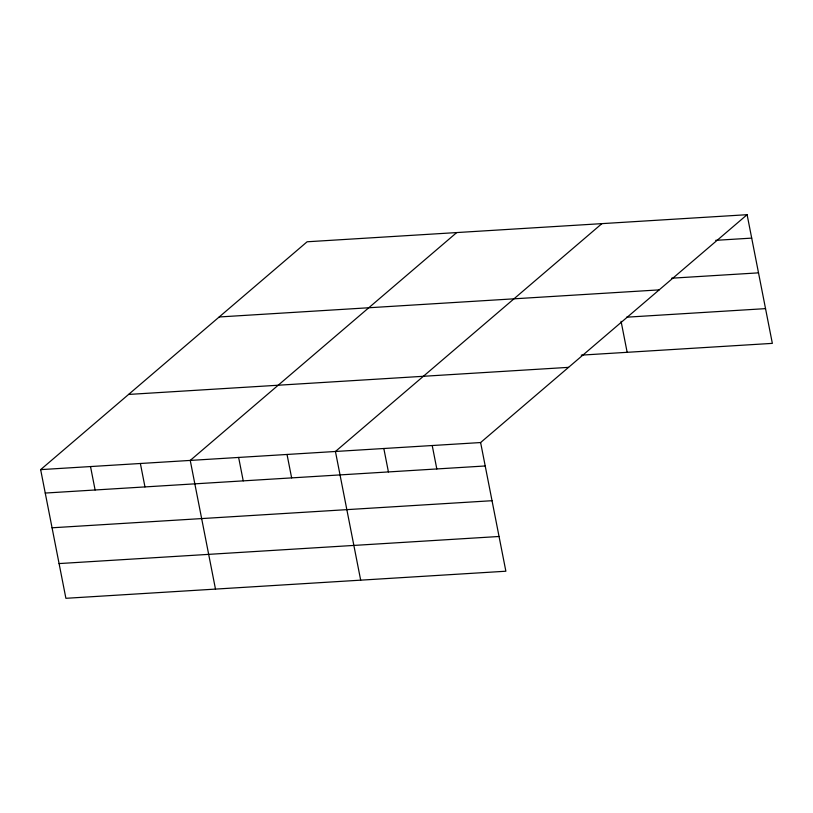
<?xml version="1.0" encoding="UTF-8"?>
<svg xmlns="http://www.w3.org/2000/svg" width="813" height="813" viewBox="0 0 813 813"><rect width="100%" height="100%" fill="white"/><g stroke="black" fill="none" stroke-linecap="round" stroke-linejoin="round"><path stroke-width="1.22" d="M747.106 214.693L480.615 442.546L505.869 571.224L65.894 598.307L40.65 469.629L307.131 241.776L747.106 214.693L772.35 343.371L581.244 355.139M456.723 232.569L190.242 460.422L215.486 589.1M601.915 223.626L335.434 451.479L360.677 580.167M715.714 240.333L751.7 238.118M671.65 278.198L758.519 272.853M219.195 316.968L659.16 289.885M626.549 317.192L765.531 308.635M128.586 394.437L568.561 367.354M40.65 469.629L480.615 442.546M45.243 493.054L485.219 465.971M52.062 527.789L492.028 500.706M59.085 563.572L499.05 536.489M621.071 321.298L627.158 352.314M432.221 445.524L436.815 468.949M383.827 448.502L388.421 471.926M287.03 454.457L291.633 477.881M238.636 457.434L243.229 480.869M140.375 463.491L144.968 486.916M90.517 466.56L95.111 489.985"/></g></svg>
